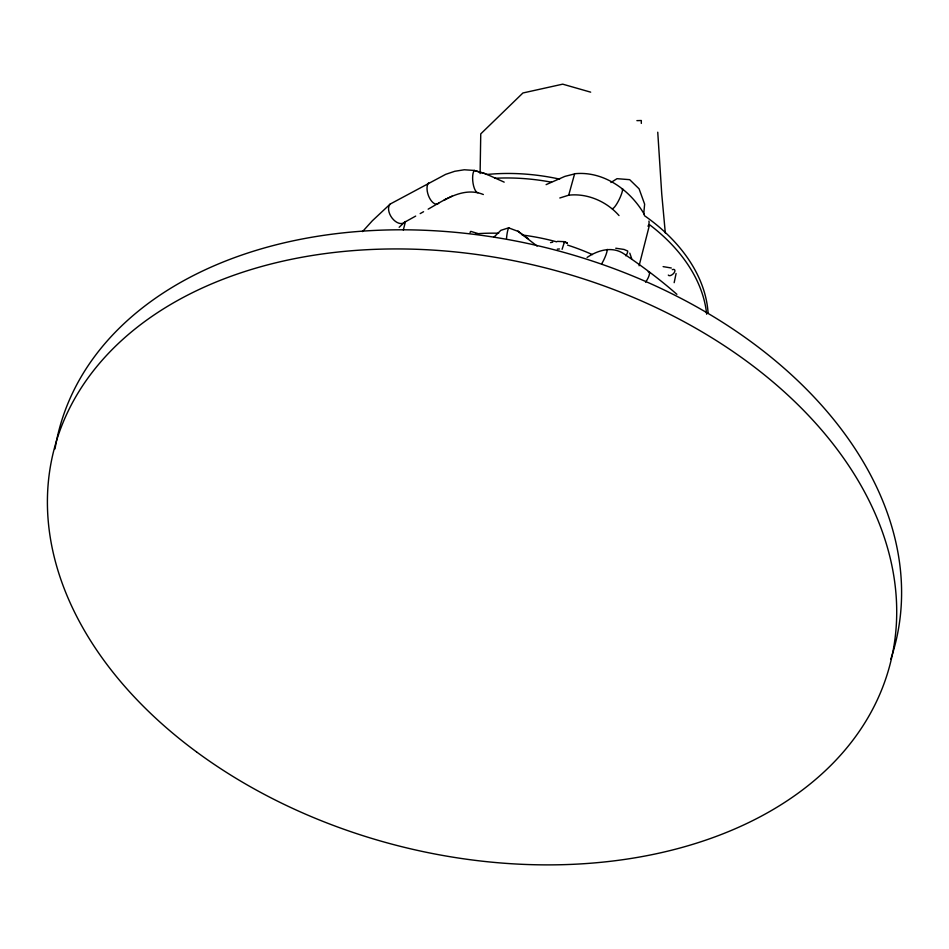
<?xml version="1.0" encoding="UTF-8"?>
<svg xmlns="http://www.w3.org/2000/svg" width="949" height="949" viewBox="0 0 949 949"><rect width="100%" height="100%" fill="white"/><g stroke="black" fill="none" stroke-linecap="round" stroke-linejoin="round"><path stroke-width="1.42" d="M480.099 173.56L480.752 133.88L522.923 92.978L562.698 84.164L590.669 92.16M643.719 213.988L644.632 204.154L639.08 188.815L629.685 179.669L617.028 178.673L610.919 182.528M403.313 230.014L405.484 221.52M639.092 265.767L649.555 224.723A172.635 119.266 14.3 0 1 706.661 314.214M674.158 282.672L676.091 273.502M559.815 197.985L568.7 195.197L574.643 173.738C603.73 170.737 630.373 190.156 644.371 214.486M564.038 242.624L564.43 241.663L567.146 243.11L564.43 241.663L557.371 241.378M574.536 173.928L564.88 176.384L546.114 184.628M362.518 231.603L372.34 220.773L390.241 204.023L445.662 174.355L454.761 171.283L464.275 169.776L474.239 170.44L485.686 173.833L504.192 182.137M494.014 237.036L500.858 230.334L508.617 227.855L518.249 231.437M399.161 227.285L404.511 222.28L415.686 216.087M483.349 194.521C463.646 186.395 444.666 199.836 428.153 209.16M420.182 213.608L423.562 211.722M587.099 257.428C598.012 250.109 612.425 245.874 624.157 253.988C642.449 266.42 660.279 279.706 676.886 294.332M446.149 199.029L444.203 199.978L452.056 196.146M550.515 242.636L552.745 242.149M557.324 249.136L559.436 248.958M568.7 195.197C587.372 193.027 606.755 201.544 619.009 215.553M636.898 120.642L641.31 120.511L641.31 123.417M621.951 188.875L622.674 188.91A11.625 2.373 -64.2 0 1 618.285 201.259A11.625 2.373 -64.2 0 1 612.129 208.65M615.759 248.223L624.062 249.457L627.087 250.773A4.14 1.257 -58 0 1 625.806 255.803M663.114 266.622L671.299 267.998M648.226 271.805L649.484 272.173A11.625 4.377 -52.8 0 1 645.581 282.161M485.686 173.833L474.239 170.44A11.625 4.021 83.7 0 0 473.065 183.347A11.625 4.021 83.7 0 0 477.928 192.706M477.655 233.454L471.321 231.544A4.14 1.364 84.8 0 0 470.075 232.588M567.395 243.241L564.513 241.734L562.093 249.314M509.15 228.151L508.617 227.855A11.625 1.981 -85.2 0 0 506.505 238.507M528.51 238.911L517.846 231.153L537.098 246.064M629.792 253.146L631.714 258.733M665.32 233.063L661.738 193.916L657.752 132.208M495.022 178.282A172.635 119.266 14.3 0 1 551.535 182.208M475.591 233.845A172.635 119.266 14.3 0 1 498.664 233.24M522.199 235.008A172.635 119.266 14.3 0 1 556.719 241.853M567.538 245.079A172.635 119.266 14.3 0 1 592.39 254.593M404.511 222.28A11.625 7.177 55.8 0 1 392.174 218.187A11.625 7.177 55.8 0 1 390.241 204.023M438.735 203.181A11.625 5.801 71 0 1 429.339 197.641A11.625 5.801 71 0 1 428.616 182.872M648.902 221.117A11.625 6.892 -31 0 1 648.001 226.265M672.283 269.635A4.14 2.1 -41.5 0 1 674.051 272.897A4.14 2.1 -41.5 0 1 668.298 275.08M607.265 249.385A11.625 2.373 -64.2 0 1 601.796 263.632M486.825 174.486A172.635 119.266 14.3 0 1 559.602 179.112M644.312 215.565A172.635 119.266 14.3 0 1 708.108 313.312M55.03 448.877A431.593 298.176 14.3 0 1 548.83 248.389A431.593 298.176 14.3 0 1 890.743 659.318M196.55 751.916A431.593 298.176 14.3 0 0 889.676 665.83A431.593 298.176 14.3 0 0 329.955 252.968A431.593 298.176 14.3 0 0 196.55 751.916"/></g></svg>
